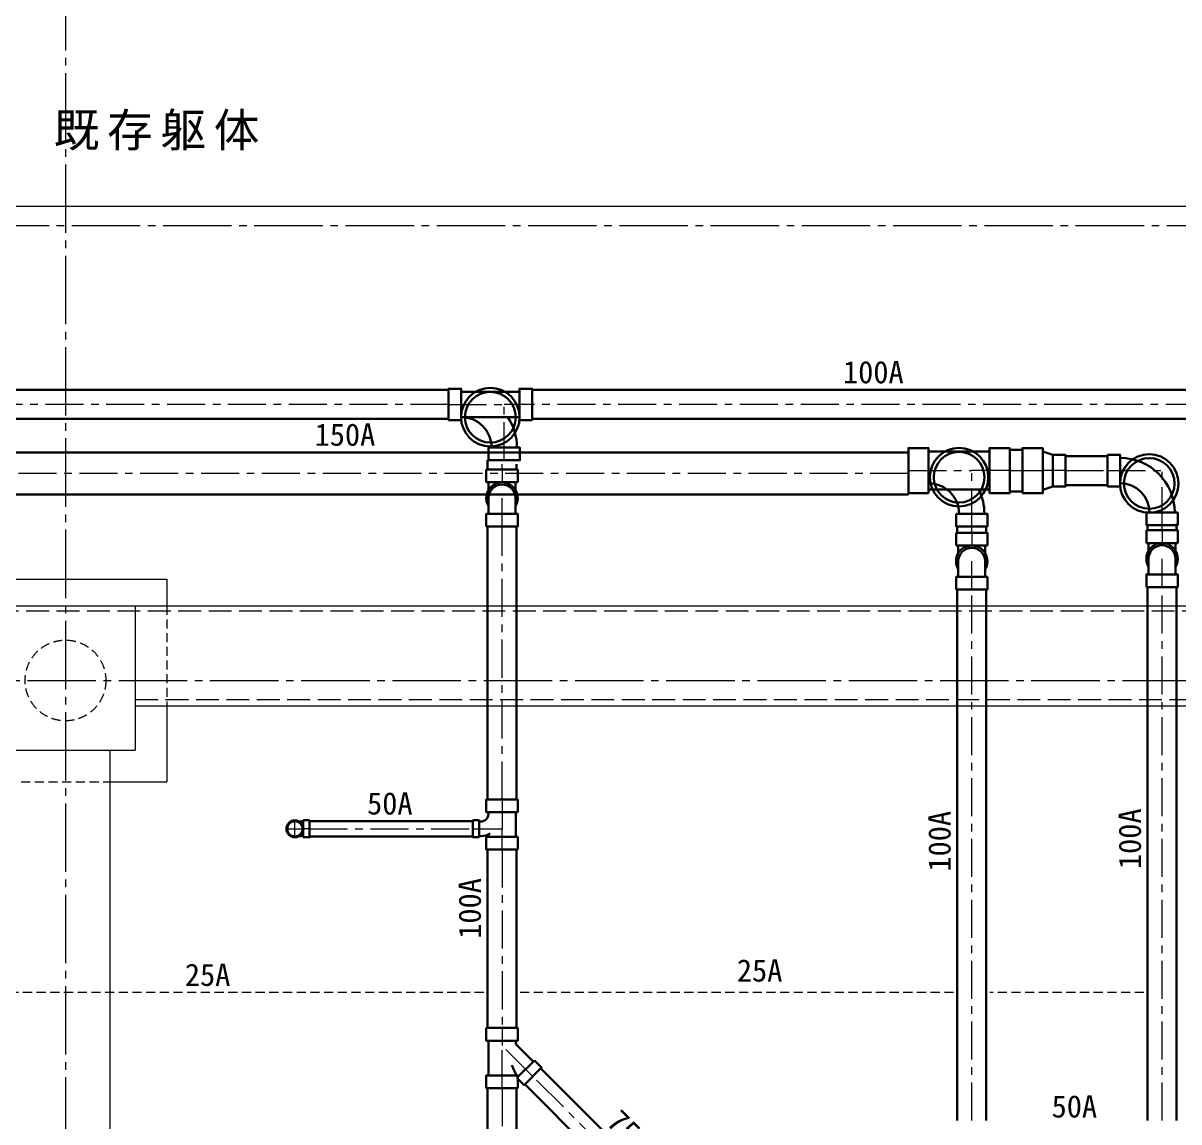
# Model space of a CAD drawing. Units: millimetres at full size. Extents: x -12803 to 120774, y -9413 to 101127.
# Drawn here: x 16043 to 20602, y 24906 to 29239 of the extents above; entities that cross this region are included whole.
import ezdxf
from ezdxf.enums import TextEntityAlignment as Align

# ---------------------------------------------------------------- set-up
doc = ezdxf.new("R2010")
doc.units = ezdxf.units.MM
doc.header["$LTSCALE"] = 30
for name, pattern in [('CHAIN1', [8, 5, -1, 1, -1]), ('CHAIN2', [12, 9, -1, 1, -1]), ('DASHED1', [1.8, 1.2, -0.6]), ('DASHED3', [4, 3, -1])]:
    doc.linetypes.add(name, pattern=pattern)
for name, color, linetype, lineweight in [('0-1_1-2', 7, 'Continuous', 15), ('0-8_1-9', 7, 'Continuous', 15), ('0-9_1-1', 7, 'CHAIN2', 15), ('0-F_1-16', 7, 'Continuous', 15), ('9-1_配管－汚水１：硬質塩ビ管（ＤＶ）', 2, 'Continuous', 30), ('9-4_配管－ガス３：ねじ込み', 3, 'Continuous', 20), ('9-C_配管－排水１：塩ビ製小口径マス（ＶＰ）', 2, 'Continuous', 30)]:
    doc.layers.add(name, color=color, linetype=linetype, lineweight=lineweight)
doc.styles.add('ＭＳ ゴシック', font='')
doc.styles.get('ＭＳ ゴシック').set_extended_font_data('MS Gothic')

msp = doc.modelspace()

# ---------------------------------------------------------------- linework, layer by layer
at = {"layer": '0-1_1-2'}
for p, q in [((15810, 27046.26), (16610, 27046.26)), ((16610, 27046.26), (16610, 26941.26)), ((-2085, 26941.26), (29410, 26941.26)), ((16485, 26941.26), (16485, 26371.26)), ((16610, 26546.26), (16610, 26246.26)), ((15935, 26371.26), (16485, 26371.26)), ((16385, 26371.26), (16385, 18871.26)), ((16385, 26246.26), (16610, 26246.26))]:
    msp.add_line(p, q, dxfattribs=at)
at = {"layer": '0-1_1-2', "linetype": 'DASHED3'}
msp.add_line((-2065, 26921.26), (29410, 26921.26), dxfattribs=at)
at = {"layer": '0-1_1-2', "linetype": 'DASHED1'}
for p, q in [((16610, 26941.26), (16610, 26546.26)), ((16035, 26246.26), (16385, 26246.26))]:
    msp.add_line(p, q, dxfattribs=at)
msp.add_circle((16210, 26646.26), 159.25, dxfattribs=at)
at = {"layer": '0-8_1-9', "linetype": 'CHAIN2'}
msp.add_line((15875, 28441.26), (37710, 28441.26), dxfattribs=at)
at = {"layer": '0-8_1-9'}
msp.add_lwpolyline([(15875, 38121.26), (15875, 28516.26), (29510, 28516.26), (29510, 22566.26)], dxfattribs=at)
at = {"layer": '0-9_1-1'}
for p, q in [((16210, 31201.26), (16210, 12715.3)), ((-5540, 26646.26), (39710, 26646.26))]:
    msp.add_line(p, q, dxfattribs=at)
at = {"layer": '0-F_1-16', "linetype": 'DASHED3'}
msp.add_line((16485, 26571.26), (21935, 26571.26), dxfattribs=at)
at = {"layer": '0-F_1-16'}
msp.add_line((16485, 26546.26), (21935, 26546.26), dxfattribs=at)
at = {"layer": '9-1_配管－汚水１：硬質塩ビ管（ＤＶ）'}
for p, q in [((17875.08, 27514.91), (17875.08, 27477.87)), ((17989.08, 27477.87), (17989.08, 27499.91)), ((17870.08, 27427.87), (17870.08, 27477.87)), ((17870.08, 27427.87), (17932.08, 27427.87)), ((17879.08, 27427.87), (17879.08, 27398.04)), ((17994.08, 27427.87), (17932.08, 27427.87)), ((17985.08, 27427.87), (17985.08, 27398.04)), ((17879.08, 27303.87), (17879.08, 27365.87)), ((17985.08, 27303.87), (17985.08, 27365.87)), ((17875.08, 27253.87), (17875.08, 26177.26)), ((17989.08, 26177.26), (17989.08, 27253.87)), ((19723, 27178.56), (19723, 27228.56)), ((19728, 27253.82), (19728, 27228.56)), ((19842, 27228.56), (19842, 27253.82)), ((20473.99, 27188.42), (20473.99, 27238.42)), ((20478.99, 27263.42), (20478.99, 27238.42)), ((20592.99, 27238.42), (20592.99, 27263.42)), ((19723, 27178.56), (19785, 27178.56)), ((19732, 27178.56), (19732, 27148.73)), ((19847, 27178.56), (19785, 27178.56)), ((19838, 27178.56), (19838, 27148.73)), ((20473.99, 27188.42), (20535.99, 27188.42)), ((20482.99, 27188.42), (20482.99, 27158.59)), ((20597.99, 27188.42), (20535.99, 27188.42)), ((20588.99, 27188.42), (20588.99, 27158.59)), ((19732, 27054.56), (19732, 27116.56)), ((19838, 27054.56), (19838, 27116.56)), ((20482.99, 27064.42), (20482.99, 27126.42)), ((20588.99, 27064.42), (20588.99, 27126.42)), ((19728, 27004.56), (19728, 24911.26)), ((19842, 24911.26), (19842, 27004.56)), ((20478.99, 27014.42), (20478.99, 24911.26)), ((20592.99, 24911.26), (20592.99, 27014.42)), ((17878.18, 26119.71), (17878.18, 26127.26)), ((17985.98, 26127.26), (17985.98, 26029.26)), ((17148, 26089.76), (17132.61, 26089.76)), ((17148, 26094.76), (17173, 26094.76)), ((17148, 26094.76), (17148, 26067.03)), ((17817.08, 26091.26), (17173, 26091.26)), ((17842.08, 26027.76), (17842.08, 26094.76)), ((17848.26, 26089.79), (17842.08, 26089.79)), ((17148, 26027.76), (17148, 26055.5)), ((17878.18, 26029.26), (17878.18, 26038.91)), ((17148, 26032.76), (17132.61, 26032.76)), ((17173, 26031.26), (17817.08, 26031.26)), ((17848.37, 26032.59), (17842.08, 26032.59)), ((17875.08, 25979.26), (17875.08, 25275.75)), ((17989.08, 25275.75), (17989.08, 25979.26)), ((17878.18, 25225.75), (17878.18, 25088.75)), ((17985.98, 25212.53), (17985.98, 25225.75)), ((18055.26, 25143.25), (17985.98, 25212.53)), ((17985.98, 25093.17), (17970.93, 25129.51)), ((17991.12, 25079.11), (18059.71, 25147.7)), ((17985.98, 25088.75), (17985.98, 25093.17)), ((17995.58, 25083.57), (17985.98, 25093.17)), ((18715.15, 24486.61), (18085.17, 25116.59)), ((17875.08, 25038.75), (17875.08, 24562.01)), ((17989.08, 24562.01), (17989.08, 25038.75)), ((18022.24, 25053.66), (18652.22, 24423.68))]:
    msp.add_line(p, q, dxfattribs=at)
at = {"layer": '9-1_配管－汚水１：硬質塩ビ管（ＤＶ）', "color": 7, "linetype": 'CHAIN1', "lineweight": 15}
for p, q in [((17932.08, 27477.87), (17932.08, 27499.91)), ((17932.08, 27477.87), (17932.08, 27427.87)), ((20320.99, 27473.82), (20535.99, 27473.82)), ((20535.99, 27258.82), (20535.99, 27473.82)), ((17932.08, 27253.87), (17932.08, 27365.87)), ((17932.08, 26177.26), (17932.08, 27253.87)), ((19785, 27228.56), (19785, 27253.82)), ((19785, 27228.56), (19785, 27178.56)), ((20535.99, 27238.42), (20535.99, 27263.42)), ((20535.99, 27238.42), (20535.99, 27188.42)), ((19785, 27004.56), (19785, 27116.56)), ((20535.99, 27014.42), (20535.99, 27126.42)), ((19785, 24911.26), (19785, 27004.56)), ((20535.99, 24911.26), (20535.99, 27014.42)), ((17932.08, 26177.26), (17932.08, 26061.26)), ((17115, 26025.26), (17115, 26097.26)), ((17079, 26061.26), (17151, 26061.26)), ((17173, 26061.26), (17145, 26061.26)), ((17173, 26061.26), (17817.08, 26061.26)), ((17817.08, 26061.26), (17932.08, 26061.26)), ((17932.08, 25979.26), (17932.08, 26061.26)), ((17932.08, 25979.26), (17932.08, 25275.75)), ((17932.08, 25275.75), (17932.08, 25206.75)), ((17932.08, 25038.75), (17932.08, 25206.75)), ((18053.7, 25085.12), (17932.08, 25206.75)), ((18683.69, 24455.14), (18053.7, 25085.12)), ((17932.08, 25038.75), (17932.08, 24562.01))]:
    msp.add_line(p, q, dxfattribs=at)
at = {"layer": '9-1_配管－汚水１：硬質塩ビ管（ＤＶ）'}
for points in [[(20370.99, 27411.82), (20320.99, 27411.82), (20320.99, 27535.82), (20370.99, 27535.82)], [(17870.08, 27253.87), (17994.08, 27253.87), (17994.08, 27303.87), (17870.08, 27303.87)], [(20597.99, 27308.82), (20597.99, 27258.82), (20473.99, 27258.82), (20473.99, 27308.82)], [(19723, 27004.56), (19847, 27004.56), (19847, 27054.56), (19723, 27054.56)], [(20473.99, 27014.42), (20597.99, 27014.42), (20597.99, 27064.42), (20473.99, 27064.42)], [(17994.08, 26177.26), (17870.08, 26177.26), (17870.08, 26127.26), (17994.08, 26127.26)], [(17994.08, 25979.26), (17870.08, 25979.26), (17870.08, 26029.26), (17994.08, 26029.26)], [(17870.08, 25275.75), (17994.08, 25275.75), (17994.08, 25225.75), (17870.08, 25225.75)], [(17870.08, 25038.75), (17994.08, 25038.75), (17994.08, 25088.75), (17870.08, 25088.75)]]:
    msp.add_lwpolyline(points, close=True, dxfattribs=at)
for points in [[(17870.08, 27477.87), (17994.08, 27477.87), (17994.08, 27427.87)], [(19723, 27228.56), (19847, 27228.56), (19847, 27178.56)], [(20473.99, 27238.42), (20597.99, 27238.42), (20597.99, 27188.42)], [(17173, 26094.76), (17173, 26027.76), (17148, 26027.76)], [(17842.08, 26027.76), (17817.08, 26027.76), (17817.08, 26094.76), (17842.08, 26094.76)], [(17991.12, 25079.11), (18019.41, 25050.83), (18088, 25119.42), (18059.71, 25147.7)]]:
    msp.add_lwpolyline(points, dxfattribs=at)
for centre, radius in [((20485.49, 27423.32), 115.5), ((20485.49, 27423.32), 100), ((17115, 26061.26), 30)]:
    msp.add_circle(centre, radius, dxfattribs=at)
for centre, radius, start, end in [((20370.99, 27308.82), 215, 0, 90), ((17932.08, 27365.87), 62, 328.74192, 211.25808), ((17932.08, 27365.87), 53, 0, 180), ((20370.99, 27308.82), 115, 0, 90), ((19785, 27116.56), 62, 328.74192, 211.25808), ((20535.99, 27126.42), 62, 328.74192, 211.25808), ((20535.99, 27126.42), 53, 0, 180), ((19785, 27116.56), 53, 0, 180), ((17115, 26061.26), 33.5, 90, 180), ((17115, 26061.26), 33.5, 270, 90), ((17848.26, 26119.71), 29.92, 270, 0), ((17115, 26061.26), 33.5, 180, 270), ((17848.37, 26107.39), 74.8, 270, 300)]:
    msp.add_arc(centre, radius, start, end, dxfattribs=at)
at = {"layer": '9-4_配管－ガス３：ねじ込み', "linetype": 'DASHED1'}
for p, q in [((17860.08, 25415.27), (14971, 25415.27)), ((19713, 25415.27), (18004.08, 25415.27)), ((20463.99, 25415.27), (19857, 25415.27))]:
    msp.add_line(p, q, dxfattribs=at)
at = {"layer": '9-C_配管－排水１：塩ビ製小口径マス（ＶＰ）'}
for p, q in [((17720.98, 27791.91), (11269.8, 27791.91)), ((17770.98, 27784.91), (18000.98, 27784.91)), ((22860.45, 27791.91), (18050.98, 27791.91)), ((11269.8, 27677.91), (17720.98, 27677.91)), ((17770.98, 27684.91), (18000.98, 27684.91)), ((18050.98, 27677.91), (22860.45, 27677.91)), ((19535, 27545.37), (11224.79, 27545.37)), ((19615, 27548.82), (19855, 27548.82)), ((19985, 27556.32), (19935, 27556.32)), ((20065, 27549.32), (20105, 27535.82)), ((20320.99, 27530.82), (20155, 27530.82)), ((20065, 27398.32), (20105, 27411.82)), ((20155, 27416.82), (20320.99, 27416.82)), ((5377.51, 27380.37), (19535, 27380.37)), ((19615, 27398.82), (19855, 27398.82)), ((19935, 27391.32), (19985, 27391.32))]:
    msp.add_line(p, q, dxfattribs=at)
at = {"layer": '9-C_配管－排水１：塩ビ製小口径マス（ＶＰ）', "color": 7, "linetype": 'CHAIN1', "lineweight": 15}
for p, q in [((17720.98, 27734.91), (11269.8, 27734.91)), ((17720.98, 27734.91), (17940.98, 27734.91)), ((18050.98, 27734.91), (17940.98, 27734.91)), ((17940.98, 27514.91), (17940.98, 27734.91)), ((22860.45, 27734.91), (18050.98, 27734.91)), ((19535, 27462.87), (5377.51, 27462.87)), ((19535, 27473.82), (19785, 27473.82)), ((19935, 27473.82), (19785, 27473.82)), ((19785, 27253.82), (19785, 27473.82)), ((19935, 27473.82), (19985, 27473.82)), ((19985, 27473.82), (20070, 27473.82)), ((20155, 27473.82), (20070, 27473.82)), ((20155, 27473.82), (20320.99, 27473.82))]:
    msp.add_line(p, q, dxfattribs=at)
at = {"layer": '9-C_配管－排水１：塩ビ製小口径マス（ＶＰ）'}
for points in [[(17770.98, 27672.91), (17720.98, 27672.91), (17720.98, 27796.91), (17770.98, 27796.91)], [(18000.98, 27672.91), (18050.98, 27672.91), (18050.98, 27796.91), (18000.98, 27796.91)], [(17878.98, 27564.91), (17878.98, 27514.91), (18002.98, 27514.91), (18002.98, 27564.91)], [(19615, 27384.82), (19535, 27384.82), (19535, 27562.82), (19615, 27562.82)], [(19855, 27384.82), (19935, 27384.82), (19935, 27562.82), (19855, 27562.82)], [(19985, 27384.82), (20065, 27384.82), (20065, 27562.82), (19985, 27562.82)], [(20105, 27411.82), (20155, 27411.82), (20155, 27535.82), (20105, 27535.82)], [(19723, 27303.82), (19723, 27253.82), (19847, 27253.82), (19847, 27303.82)]]:
    msp.add_lwpolyline(points, close=True, dxfattribs=at)
for centre, radius in [((17885.98, 27684.41), 115.5), ((17885.98, 27684.41), 100), ((19735, 27447.82), 115.5), ((19735, 27447.82), 100)]:
    msp.add_circle(centre, radius, dxfattribs=at)
for centre, radius, end in [((17770.98, 27564.91), 120, 90), ((17770.98, 27564.91), 220, 33.05573), ((19615, 27303.82), 120, 90), ((19615, 27303.82), 220, 25.583)]:
    msp.add_arc(centre, radius, 0, end, dxfattribs=at)

# ---------------------------------------------------------------- texts
at = {"layer": '0-8_1-9', "insert": (16163.34, 28736.18), "char_height": 132, "attachment_point": 7, "style": 'ＭＳ ゴシック'}
msp.add_mtext('\\T1.17;既存躯体', dxfattribs=at)
at = {"layer": '9-1_配管－汚水１：硬質塩ビ管（ＤＶ）', "color": 7, "style": 'ＭＳ ゴシック'}
for p in [(17399.77, 26091.26), (20100.17, 24896.26)]:
    msp.add_text('50A', height=87.98, dxfattribs=at).set_placement(p, align=Align.BOTTOM_LEFT)
for s, rotation, p in [('100A', 90, (19728, 25892.56)), ('100A', 90, (20478.99, 25902.41)), ('100A', 90, (17875.08, 25627.51)), ('75A', 315, (18320.94, 24880.82))]:
    msp.add_text(s, height=87.98, rotation=rotation, dxfattribs=at).set_placement(p, align=Align.BOTTOM_LEFT)
at = {"layer": '9-4_配管－ガス３：ねじ込み', "color": 7, "style": 'ＭＳ ゴシック'}
for p in [(18858.54, 25432.27), (16680.94, 25415.27)]:
    msp.add_text('25A', height=87.98, dxfattribs=at).set_placement(p, align=Align.BOTTOM_LEFT)
at = {"layer": '9-C_配管－排水１：塩ビ製小口径マス（ＶＰ）', "color": 7, "style": 'ＭＳ ゴシック'}
for s, p in [('100A', (19277.24, 27791.91)), ('150A', (17192.81, 27545.37))]:
    msp.add_text(s, height=87.98, dxfattribs=at).set_placement(p, align=Align.BOTTOM_LEFT)

doc.saveas('drawing.dxf')
